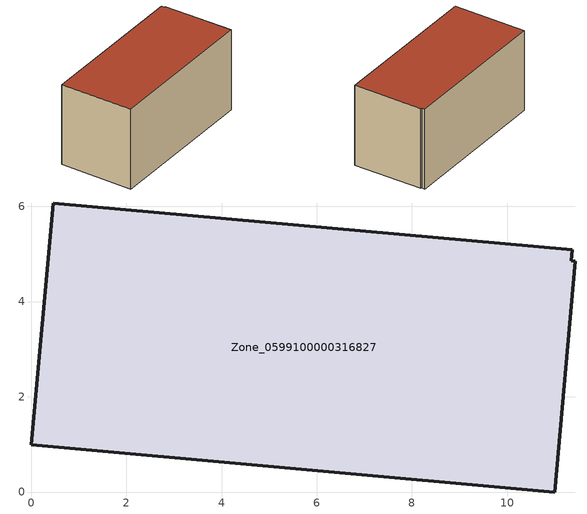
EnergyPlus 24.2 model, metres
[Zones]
Zone_0599100000316827
 floor ground (C_G): 0,0.99 0.46,6.07 11.37,5.09 11.35,4.86 11.43,4.85 10.99,0 z0
 wall outside (C_F): 0.46,6.07 0,0.99 10.99,0 11.43,4.85 11.35,4.86 11.37,5.09 0.46,6.07 z0:5.76
 roof outside (C_R): 10.99,0 11.43,4.85 11.35,4.86 11.37,5.09 0.46,6.07 0,0.99 z5.76
[BUILDING]
Pand.0599100000316827: North Axis=0; Terrain=City; Loads Convergence Tolerance Value=0.04; Temperature Convergence Tolerance Value=0.4; Solar Distribution=FullExterior; Maximum Number of Warmup Days=25; Minimum Number of Warmup Days=1
[Site:Location]
Rotterdam.The.Hague.AP_ZH_NLD Design_Conditions: Latitude=51.96; Longitude=4.45; Time Zone=1; Elevation=-4.5
[SITE:GROUNDTEMPERATURE:BUILDINGSURFACE]
18, 18, 18, 18, 18, 18, 18, 18, 18, 18, 18, 18
[MATERIAL] Thermal Absorptance=0.9; Solar Absorptance=0.7; Visible Absorptance=0.7
Name | Roughness | Thickness | Conductivity | Density | Specific Heat
G.TI.1992-2005 | MediumSmooth | 0.15 | 0.06 | 540 | 1210
F.TI.1992-2005 | Rough | 0.3 | 0.12 | 1920 | 840
R.TI.1992-2005 | MediumRough | 0.2 | 0.08 | 1500 | 1000
[CONSTRUCTION]
C_G: G.TI.1992-2005
C_F: F.TI.1992-2005
C_R: R.TI.1992-2005
[ZONE]
Zone_0599100000316827: Type=1; Multiplier=1; Ceiling Height=Autocalculate; Volume=Autocalculate; Floor Area=autocalculate; Part of Total Floor Area=Yes
[ZONEINFILTRATION:DESIGNFLOWRATE]
Infil_Zone_0599100000316827: Zone or ZoneList or Space or SpaceList=Zone_0599100000316827; Schedule=AlwaysOn; Design Flow Rate Calculation Method=Flow/Area; Flow Rate per Floor Area=0.0015; Constant Term Coefficient=1; Temperature Term Coefficient=0; Velocity Term Coefficient=0; Velocity Squared Term Coefficient=0
[HVACTEMPLATE:ZONE:IDEALLOADSAIRSYSTEM]
Zone_0599100000316827: Maximum Heating Supply Air Temperature=50; Minimum Cooling Supply Air Temperature=13; Maximum Heating Supply Air Humidity Ratio=0.0156; Minimum Cooling Supply Air Humidity Ratio=0.0077; Heating Limit=NoLimit; Cooling Limit=NoLimit; Dehumidification Control Type=ConstantSensibleHeatRatio; Cooling Sensible Heat Ratio=0.7; Dehumidification Setpoint=60; Humidification Control Type=None; Humidification Setpoint=30; Outdoor Air Method=None; Outdoor Air Flow Rate per Person=0.00944; Outdoor Air Flow Rate per Zone Floor Area=0; Outdoor Air Flow Rate per Zone=0; Demand Controlled Ventilation Type=None; Outdoor Air Economizer Type=NoEconomizer; Heat Recovery Type=None; Sensible Heat Recovery Effectiveness=0.7; Latent Heat Recovery Effectiveness=0.65
[ZONECONTROL:THERMOSTAT]
ThermostatControl_Zone_0599100000316827: Zone or ZoneList=Zone_0599100000316827; Control Type Schedule=DualSetpointControlType; Control 1=Thermostat_Zone_0599100000316827; Temperature Difference Between Cutout And Setpoint=0
[THERMOSTATSETPOINT:DUALSETPOINT]
Thermostat_Zone_0599100000316827: Heating Setpoint Temperature Schedule=HeatingSetpoint_Zone_0599100000316827; Cooling Setpoint Temperature Schedule=CoolingSetpoint_Zone_0599100000316827
[SCHEDULE:COMPACT]
HeatingSetpoint_Zone_0599100000316827: Through: 12/31, For: AllDays, Until: 24:00, 21
CoolingSetpoint_Zone_0599100000316827: Through: 12/31, For: AllDays, Until: 24:00, 24
DualSetpointControlType: Through: 12/31, For: AllDays, Until: 24:00, 4
AlwaysOn: Through: 12/31, For: AllDays, Until: 24:00, 1
